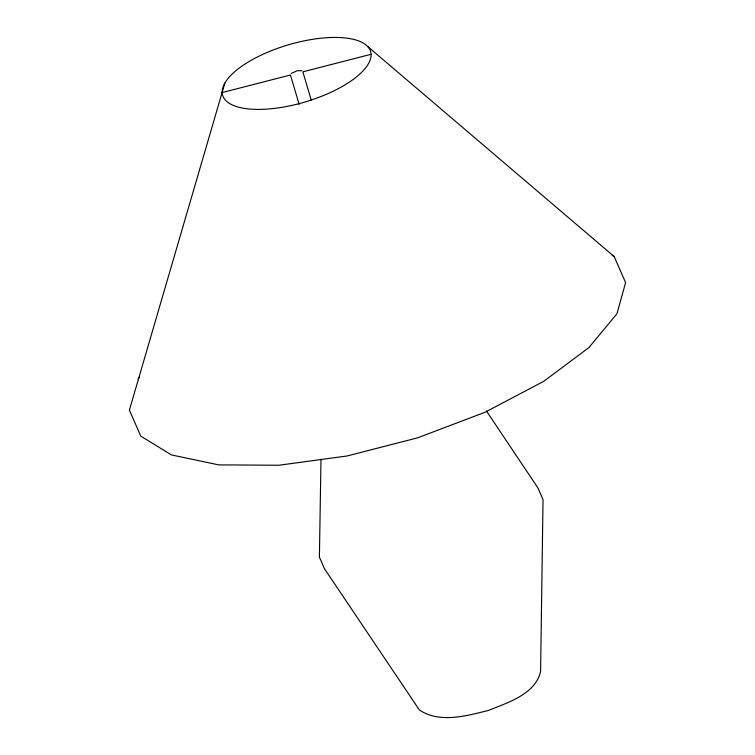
<?xml version="1.0" encoding="UTF-8"?>
<svg xmlns="http://www.w3.org/2000/svg" width="755" height="755" viewBox="0 0 755 755"><rect width="100%" height="100%" fill="white"/><g stroke="black" fill="none" stroke-linecap="round" stroke-linejoin="round"><path stroke-width="1.13" d="M320.998 459.285L319.393 557.096L324.537 568.826L419.384 709.974C439.844 723.62 466.581 715.834 488.589 710.398C507.747 702.546 535.191 694.392 540.589 671.591L543.043 499.621L537.9 487.89L486.418 410.937M224.83 83.182L129.398 410.107L140.817 436.145L171.404 454.916L218.695 464.882L278.85 465.25L346.998 455.992L417.619 437.843L484.984 412.287L543.647 381.388L588.843 347.649L616.92 313.806L625.602 282.606L614.183 256.568L367.657 46.48M138.08 378.906L139.552 377.123M291.373 73.386L297.413 70.677L301.802 70.706M222.225 92.544L290.448 75.009L299.14 104.35M371.082 54.294A77.142 29.766 -16.5 0 1 260.702 109.381A77.142 29.766 -16.5 0 1 258.172 56.587A77.142 29.766 -16.5 0 1 371.082 54.294L302.859 71.829L311.211 100.037M612.211 255.35L614.183 256.568"/></g></svg>
